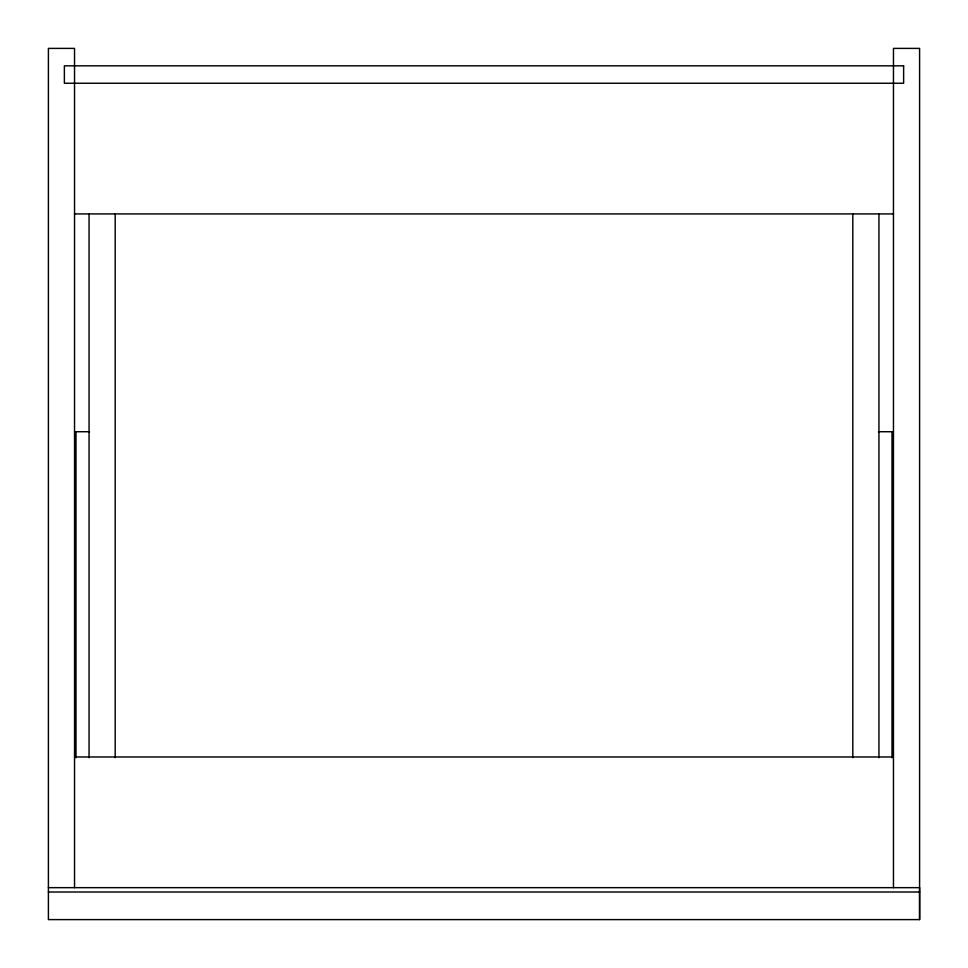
<?xml version="1.0" encoding="UTF-8"?>
<svg xmlns="http://www.w3.org/2000/svg" width="968" height="968" viewBox="0 0 968 968"><rect width="100%" height="100%" fill="white"/><g stroke="black" fill="none" stroke-linecap="round" stroke-linejoin="round"><path stroke-width="1.45" d="M74.536 887.656L74.536 48.4L48.4 48.4L48.4 919.6L919.6 919.6L919.6 887.656L48.4 887.656M74.536 213.928L893.464 213.928M74.536 431.728L89.492 431.728M878.508 431.728L893.464 431.728M74.536 756.976L893.464 756.976M48.4 892.012L919.6 892.012M919.6 919.6L919.6 48.4L893.464 48.4L893.464 887.656M892.012 431.728L892.012 757.823M878.944 213.638L878.944 757.69M852.808 213.638L852.808 757.69M115.192 213.638L115.192 757.69M89.056 213.638L89.056 757.69M75.988 431.728L75.988 757.823M903.628 65.824L64.372 65.824L64.372 83.248L903.628 83.248L903.628 65.824"/></g></svg>
